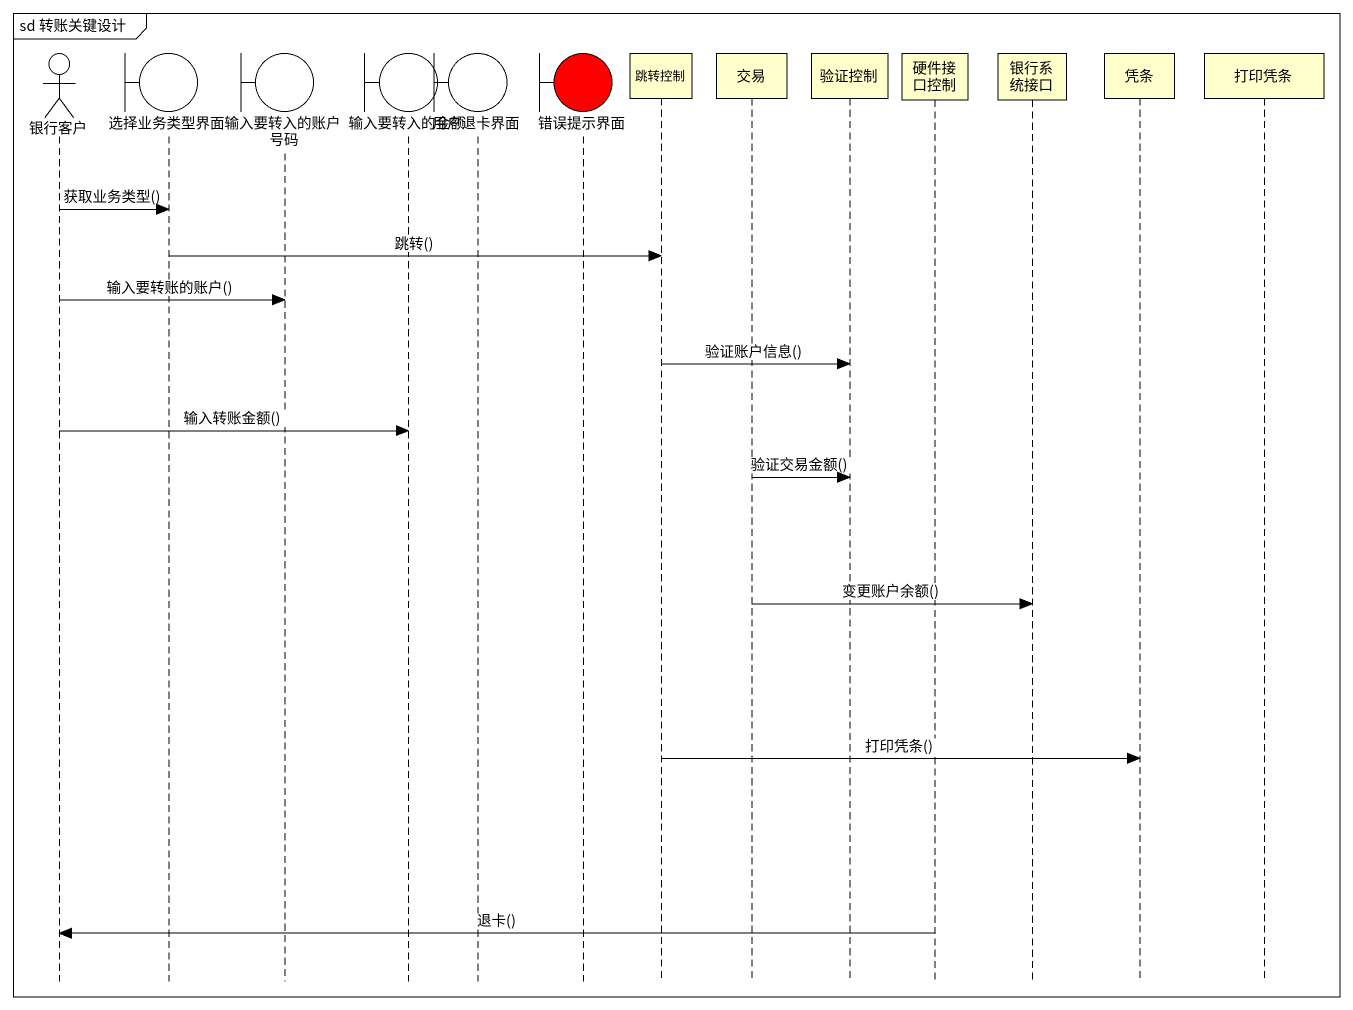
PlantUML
@startuml
mainframe sd 转账关键设计
hide footbox
actor 银行客户
boundary 选择业务类型界面
boundary 输入要转入的账户号码
boundary 输入要转入的金额
boundary 用户退卡界面
boundary 错误提示界面 #FF0000
participant 跳转控制
participant 交易
participant 验证控制
participant 硬件接口控制
participant 银行系统接口
participant 凭条
participant 打印凭条

银行客户 -> 选择业务类型界面 : 获取业务类型()
选择业务类型界面 -> 跳转控制 : 跳转()
银行客户 -> 输入要转入的账户号码 : 输入要转账的账户()
跳转控制 -> 验证控制 : 验证账户信息()
银行客户 -> 输入要转入的金额 : 输入转账金额()
交易 -> 验证控制 : 验证交易金额()
交易 -> 银行系统接口 : 变更账户余额()
跳转控制 -> 凭条 : 打印凭条()
硬件接口控制 -> 银行客户 : 退卡()
@enduml
